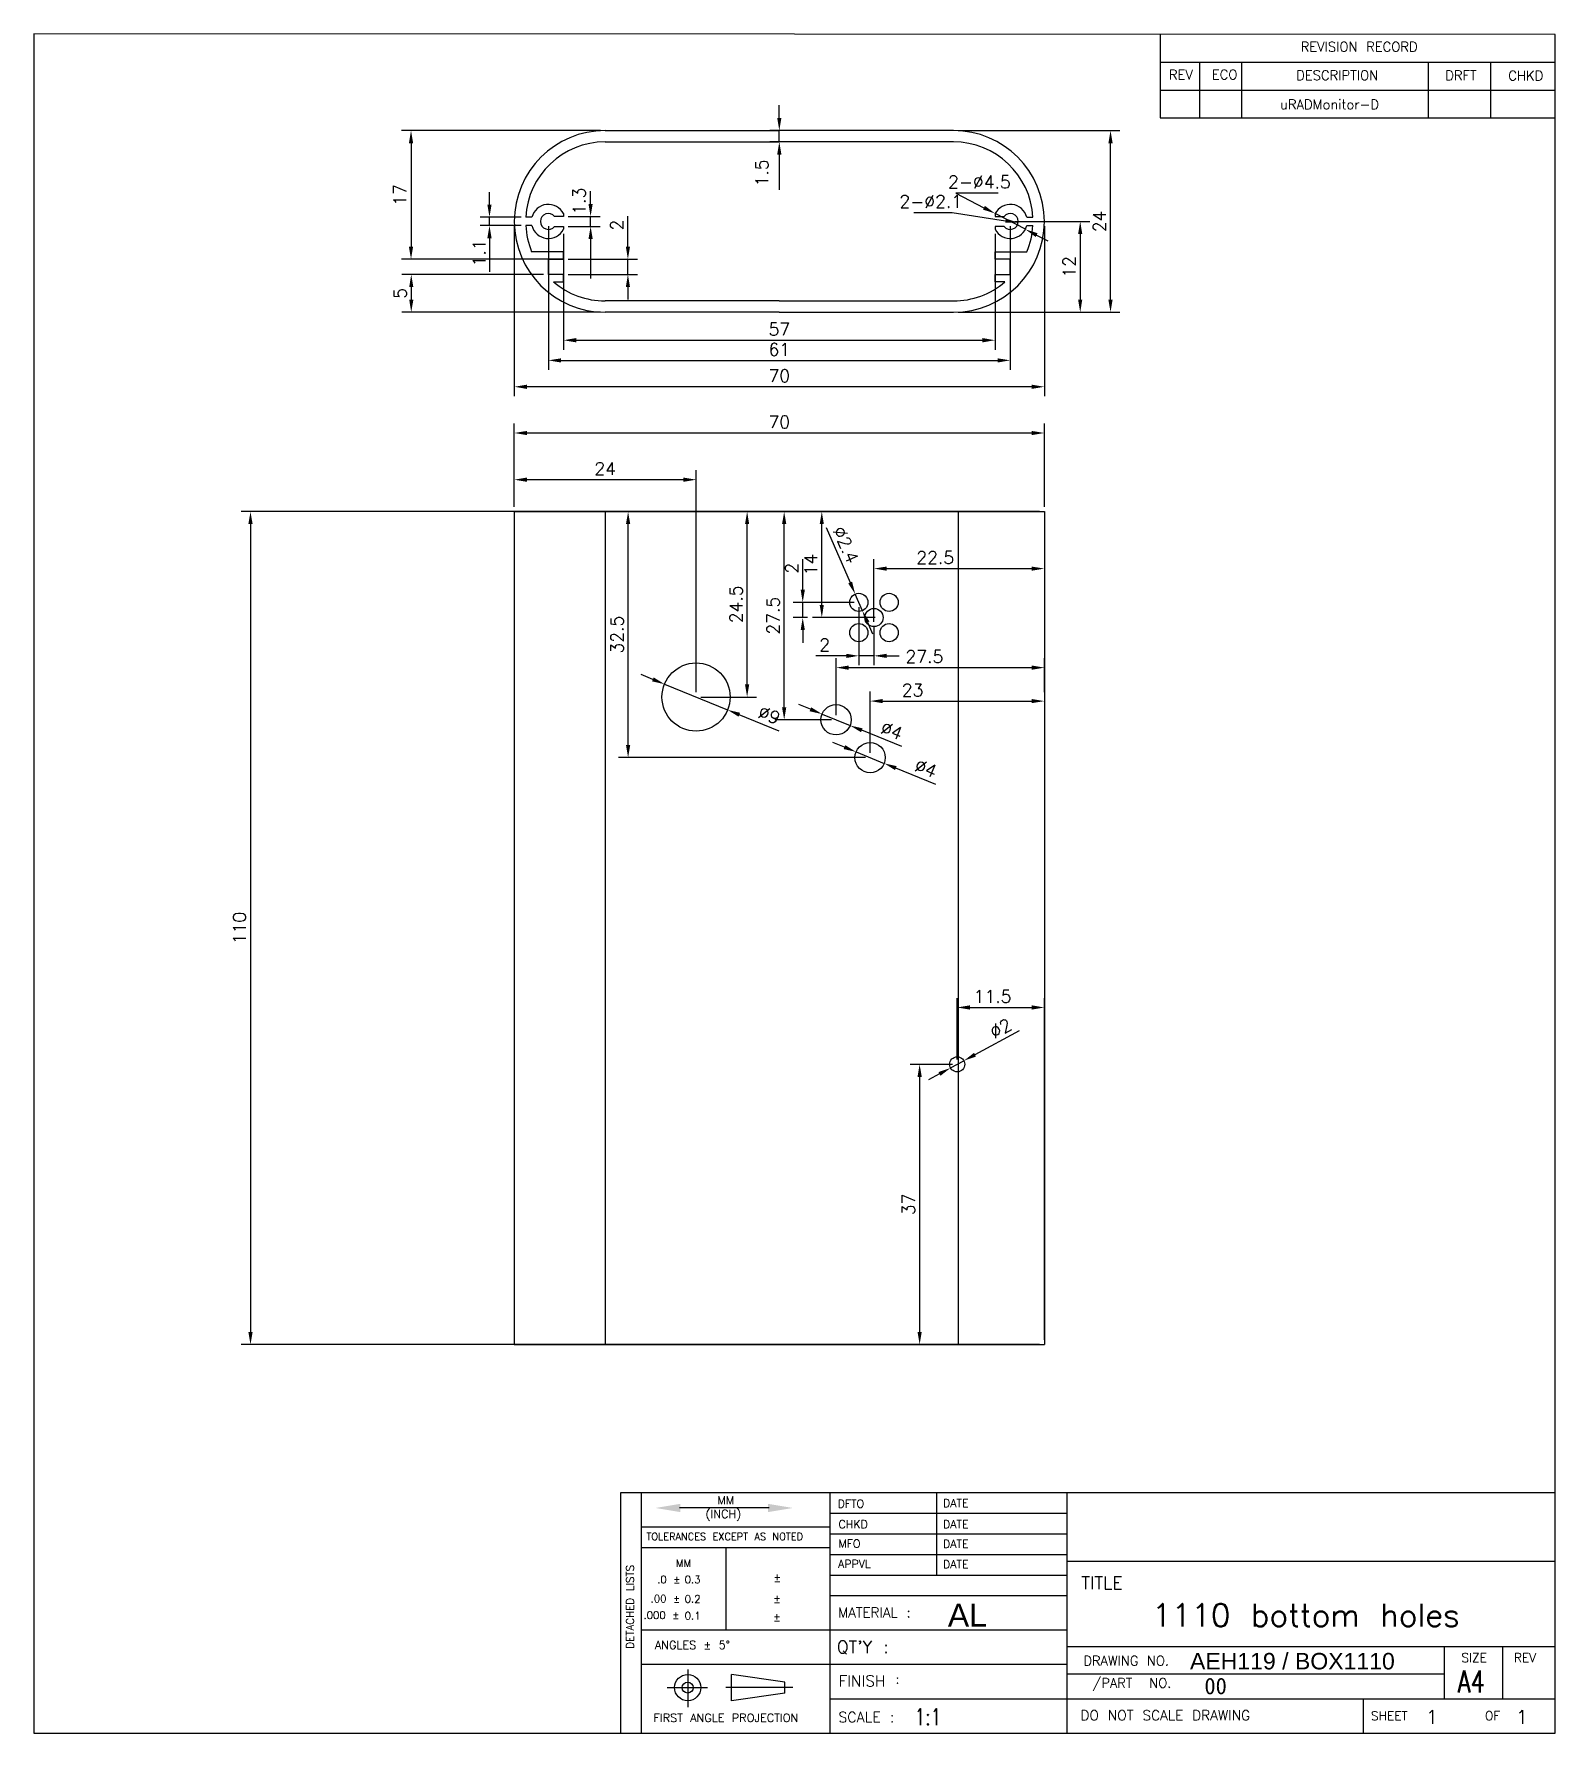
# Model space of a CAD drawing. Header units: millimetres. Extents: x 207 to 635, y 135 to 813.
# Drawn here: x 206.5 to 407.4, y 278.9 to 503.3 of the extents above; entities that cross this region are included whole.
import ezdxf

# ---------------------------------------------------------------- set-up
doc = ezdxf.new("R2010")
doc.units = ezdxf.units.MM
for name, color, linetype, lineweight in [('Callout', 3, 'Continuous', 0), ('CAXA0', 7, 'Continuous', 70), ('Contour line', 1, 'Continuous', 15), ('Draw', 7, 'Continuous', 35)]:
    doc.layers.add(name, color=color, linetype=linetype, lineweight=lineweight)
doc.styles.add('_YES', font='ROMANC.SHX', dxfattribs={"height": 1.5})
doc.styles.add('ADESK2', font='romans')
doc.styles.get("Standard").update_dxf_attribs({"font": 'txt.shx'})
doc.dimstyles.new('ISO-25', dxfattribs={"dimtxt": 2.5, "dimasz": 2, "dimexe": 1.25, "dimexo": 0.625, "dimtad": 1, "dimdsep": 46, "dimtxsty": 'Standard', "dimcen": 2.5, "dimclrt": 256, "dimadec": 0, "dimazin": 0, "dimtfac": 1, "dimtmove": 0, "dimatfit": 3, "dimfxl": 1, "dimarcsym": 0})

# ---------------------------------------------------------------- blocks, each defined once
blk = doc.blocks.new('*D104')
at = {"layer": 'Callout', "color": 0, "lineweight": -2, "transparency": 16777216}
for p, q in [((336.08, 478.51), (345.95, 478.51)), ((344.7, 476.84), (344.7, 468.18)), ((328.58, 466.51), (345.95, 466.51))]:
    blk.add_line(p, q, dxfattribs=at)
at = {"layer": 'Callout', "color": 0, "lineweight": 35, "transparency": 16777216}
for points in [[(344.42, 476.84), (344.97, 476.84), (344.7, 478.51)], [(344.42, 468.18), (344.97, 468.18), (344.7, 466.51)]]:
    blk.add_solid(points, dxfattribs=at)
at = {"layer": 'Defpoints', "color": 0, "lineweight": 35, "transparency": 16777216}
for p in [(335.46, 478.51), (327.96, 466.51), (344.7, 466.51)]:
    blk.add_point(p, dxfattribs=at)
at = {"layer": 'Callout', "lineweight": 25, "transparency": 16777216, "insert": (343.24, 472.51), "char_height": 1.667, "attachment_point": 5, "rotation": 90}
blk.add_mtext('12', dxfattribs=at)
blk = doc.blocks.new('*D102')
at = {"layer": 'Callout', "color": 0, "lineweight": -2, "transparency": 16777216}
for p, q in [((269.96, 477.89), (269.96, 455.42)), ((339.96, 477.89), (339.96, 455.42)), ((338.29, 456.67), (271.63, 456.67))]:
    blk.add_line(p, q, dxfattribs=at)
at = {"layer": 'Callout', "color": 0, "lineweight": 35, "transparency": 16777216}
for points in [[(271.63, 456.95), (271.63, 456.39), (269.96, 456.67)], [(338.29, 456.95), (338.29, 456.39), (339.96, 456.67)]]:
    blk.add_solid(points, dxfattribs=at)
at = {"layer": 'Defpoints', "color": 0, "lineweight": 35, "transparency": 16777216}
for p in [(269.96, 478.51), (339.96, 478.51), (269.96, 456.67)]:
    blk.add_point(p, dxfattribs=at)
at = {"layer": 'Callout', "lineweight": 25, "transparency": 16777216, "insert": (304.96, 458.13), "char_height": 1.667, "attachment_point": 5}
blk.add_mtext('70', dxfattribs=at)
blk = doc.blocks.new('*D105')
at = {"layer": 'Callout', "color": 0, "lineweight": -2, "transparency": 16777216}
for p, q in [((274.46, 477.89), (274.46, 458.91)), ((335.46, 477.89), (335.46, 458.91)), ((276.13, 460.16), (333.79, 460.16))]:
    blk.add_line(p, q, dxfattribs=at)
at = {"layer": 'Callout', "color": 0, "lineweight": 35, "transparency": 16777216}
for points in [[(276.13, 460.43), (276.13, 459.88), (274.46, 460.16)], [(333.79, 460.43), (333.79, 459.88), (335.46, 460.16)]]:
    blk.add_solid(points, dxfattribs=at)
at = {"layer": 'Defpoints', "color": 0, "lineweight": 35, "transparency": 16777216}
for p in [(274.46, 478.51), (335.46, 478.51), (335.46, 460.16)]:
    blk.add_point(p, dxfattribs=at)
at = {"layer": 'Callout', "lineweight": 25, "transparency": 16777216, "insert": (304.96, 461.61), "char_height": 1.667, "attachment_point": 5}
blk.add_mtext('61', dxfattribs=at)
blk = doc.blocks.new('*D106')
at = {"layer": 'Callout', "color": 0, "lineweight": -2, "transparency": 16777216}
for p, q in [((276.46, 476.85), (276.46, 461.57)), ((333.46, 476.85), (333.46, 461.57)), ((278.13, 462.82), (331.79, 462.82))]:
    blk.add_line(p, q, dxfattribs=at)
at = {"layer": 'Callout', "color": 0, "lineweight": 35, "transparency": 16777216}
for points in [[(278.13, 463.1), (278.13, 462.54), (276.46, 462.82)], [(331.79, 463.1), (331.79, 462.54), (333.46, 462.82)]]:
    blk.add_solid(points, dxfattribs=at)
at = {"layer": 'Defpoints', "color": 0, "lineweight": 35, "transparency": 16777216}
for p in [(276.46, 477.48), (333.46, 477.48), (333.46, 462.82)]:
    blk.add_point(p, dxfattribs=at)
at = {"layer": 'Callout', "lineweight": 25, "transparency": 16777216, "insert": (304.96, 464.28), "char_height": 1.667, "attachment_point": 5}
blk.add_mtext('57', dxfattribs=at)
blk = doc.blocks.new('*D107')
at = {"layer": 'Callout', "color": 0, "lineweight": -2, "transparency": 16777216}
for p, q in [((328.58, 490.51), (349.95, 490.51)), ((348.7, 468.18), (348.7, 488.84)), ((329.21, 466.51), (349.95, 466.51))]:
    blk.add_line(p, q, dxfattribs=at)
at = {"layer": 'Callout', "color": 0, "lineweight": 35, "transparency": 16777216}
for points in [[(348.42, 488.84), (348.98, 488.84), (348.7, 490.51)], [(348.42, 468.18), (348.98, 468.18), (348.7, 466.51)]]:
    blk.add_solid(points, dxfattribs=at)
at = {"layer": 'Defpoints', "color": 0, "lineweight": 35, "transparency": 16777216}
for p in [(327.96, 490.51), (348.7, 490.51), (328.58, 466.51)]:
    blk.add_point(p, dxfattribs=at)
at = {"layer": 'Callout', "lineweight": 25, "transparency": 16777216, "insert": (347.24, 478.51), "char_height": 1.667, "attachment_point": 5, "rotation": 90}
blk.add_mtext('24', dxfattribs=at)
blk = doc.blocks.new('*D108')
at = {"layer": 'Callout', "color": 0, "lineweight": -2, "transparency": 16777216}
for p, q in [((339.33, 440.19), (233.87, 440.19)), ((235.12, 438.53), (235.12, 331.86)), ((339.33, 330.19), (233.87, 330.19))]:
    blk.add_line(p, q, dxfattribs=at)
at = {"layer": 'Callout', "color": 0, "lineweight": 35, "transparency": 16777216}
for points in [[(234.84, 438.53), (235.4, 438.53), (235.12, 440.19)], [(234.84, 331.86), (235.4, 331.86), (235.12, 330.19)]]:
    blk.add_solid(points, dxfattribs=at)
at = {"layer": 'Defpoints', "color": 0, "lineweight": 35, "transparency": 16777216}
for p in [(339.96, 440.19), (235.12, 330.19), (339.96, 330.19)]:
    blk.add_point(p, dxfattribs=at)
at = {"layer": 'Callout', "lineweight": 25, "transparency": 16777216, "insert": (233.66, 385.19), "char_height": 1.667, "attachment_point": 5, "rotation": 90}
blk.add_mtext('110', dxfattribs=at)
blk = doc.blocks.new('*D103')
at = {"layer": 'Callout', "color": 0, "lineweight": -2, "transparency": 16777216}
for p, q in [((284.96, 475.18), (284.96, 479.2)), ((277.08, 473.51), (286.21, 473.51)), ((284.96, 471.51), (284.96, 473.51)), ((277.08, 471.51), (286.21, 471.51)), ((284.96, 469.84), (284.96, 468.18))]:
    blk.add_line(p, q, dxfattribs=at)
at = {"layer": 'Callout', "color": 0, "lineweight": 35, "transparency": 16777216}
for points in [[(284.69, 475.18), (285.24, 475.18), (284.96, 473.51)], [(284.69, 469.84), (285.24, 469.84), (284.96, 471.51)]]:
    blk.add_solid(points, dxfattribs=at)
at = {"layer": 'Defpoints', "color": 0, "lineweight": 35, "transparency": 16777216}
for p in [(276.46, 473.51), (284.96, 473.51), (276.46, 471.51)]:
    blk.add_point(p, dxfattribs=at)
at = {"layer": 'Callout', "lineweight": 35, "transparency": 16777216, "insert": (283.51, 478.02), "char_height": 1.67, "attachment_point": 5, "rotation": 90}
blk.add_mtext('2', dxfattribs=at)
blk = doc.blocks.new('*D109')
at = {"layer": 'Callout', "color": 0, "lineweight": -2, "transparency": 16777216}
for p, q in [((273.83, 471.51), (255.1, 471.51)), ((256.35, 469.84), (256.35, 468.18)), ((281.33, 466.51), (255.1, 466.51))]:
    blk.add_line(p, q, dxfattribs=at)
at = {"layer": 'Callout', "color": 0, "lineweight": 35, "transparency": 16777216}
for points in [[(256.08, 469.84), (256.63, 469.84), (256.35, 471.51)], [(256.08, 468.18), (256.63, 468.18), (256.35, 466.51)]]:
    blk.add_solid(points, dxfattribs=at)
at = {"layer": 'Defpoints', "color": 0, "lineweight": 35, "transparency": 16777216}
for p in [(274.46, 471.51), (256.35, 466.51), (281.96, 466.51)]:
    blk.add_point(p, dxfattribs=at)
at = {"layer": 'Callout', "lineweight": 35, "transparency": 16777216, "insert": (254.9, 469.01), "char_height": 1.67, "attachment_point": 5, "rotation": 90}
blk.add_mtext('5', dxfattribs=at)
blk = doc.blocks.new('*D110')
at = {"layer": 'Callout', "color": 0, "lineweight": -2, "transparency": 16777216}
for p, q in [((281.33, 490.51), (255.07, 490.51)), ((256.32, 488.84), (256.32, 475.18)), ((276.46, 473.51), (255.07, 473.51))]:
    blk.add_line(p, q, dxfattribs=at)
at = {"layer": 'Callout', "color": 0, "lineweight": 35, "transparency": 16777216}
for points in [[(256.04, 488.84), (256.6, 488.84), (256.32, 490.51)], [(256.04, 475.18), (256.6, 475.18), (256.32, 473.51)]]:
    blk.add_solid(points, dxfattribs=at)
at = {"layer": 'Defpoints', "color": 0, "lineweight": 35, "transparency": 16777216}
for p in [(281.96, 490.51), (256.32, 473.51), (277.08, 473.51)]:
    blk.add_point(p, dxfattribs=at)
at = {"layer": 'Callout', "lineweight": 35, "transparency": 16777216, "insert": (254.86, 482.01), "char_height": 1.667, "attachment_point": 5, "rotation": 90}
blk.add_mtext('17', dxfattribs=at)
blk = doc.blocks.new('*D111')
at = {"layer": 'Callout', "color": 0, "lineweight": -2, "transparency": 16777216}
for p, q in [((269.96, 440.82), (269.96, 451.82)), ((339.96, 440.82), (339.96, 451.82)), ((271.63, 450.57), (338.29, 450.57))]:
    blk.add_line(p, q, dxfattribs=at)
at = {"layer": 'Callout', "color": 0, "lineweight": 35, "transparency": 16777216}
for points in [[(271.63, 450.84), (271.63, 450.29), (269.96, 450.57)], [(338.29, 450.84), (338.29, 450.29), (339.96, 450.57)]]:
    blk.add_solid(points, dxfattribs=at)
at = {"layer": 'Defpoints', "color": 0, "lineweight": 35, "transparency": 16777216}
for p in [(339.96, 450.57), (269.96, 440.19), (339.96, 440.19)]:
    blk.add_point(p, dxfattribs=at)
at = {"layer": 'Callout', "lineweight": 35, "transparency": 16777216, "insert": (304.96, 452.02), "char_height": 1.667, "attachment_point": 5}
blk.add_mtext('70', dxfattribs=at)
blk = doc.blocks.new('*D112')
at = {"layer": 'Callout', "color": 0, "lineweight": -2, "transparency": 16777216}
for p, q in [((288.25, 418.03), (286.71, 418.66)), ((289.8, 417.4), (298.13, 414)), ((304.94, 411.21), (299.67, 413.36))]:
    blk.add_line(p, q, dxfattribs=at)
at = {"layer": 'Callout', "color": 0, "lineweight": 35, "transparency": 16777216}
for points in [[(288.36, 418.29), (288.15, 417.77), (289.8, 417.4)], [(299.78, 413.62), (299.57, 413.11), (298.13, 414)]]:
    blk.add_solid(points, dxfattribs=at)
at = {"layer": 'Defpoints', "color": 0, "lineweight": 35, "transparency": 16777216}
for p in [(289.8, 417.4), (298.13, 414)]:
    blk.add_point(p, dxfattribs=at)
at = {"layer": 'Callout', "lineweight": 25, "transparency": 16777216, "insert": (303.63, 413.32), "char_height": 1.667, "attachment_point": 5, "rotation": 337.7794}
blk.add_mtext('∅9', dxfattribs=at)
blk = doc.blocks.new('*D113')
at = {"layer": 'Callout', "color": 0, "lineweight": -2, "transparency": 16777216}
for p, q in [((327.96, 440.19), (299.46, 440.19)), ((300.71, 417.36), (300.71, 438.53)), ((294.59, 415.7), (301.96, 415.7))]:
    blk.add_line(p, q, dxfattribs=at)
at = {"layer": 'Callout', "color": 0, "lineweight": 35, "transparency": 16777216}
for points in [[(300.43, 438.53), (300.98, 438.53), (300.71, 440.19)], [(300.43, 417.36), (300.98, 417.36), (300.71, 415.7)]]:
    blk.add_solid(points, dxfattribs=at)
at = {"layer": 'Defpoints', "color": 0, "lineweight": 35, "transparency": 16777216}
for p in [(300.71, 440.19), (328.58, 440.19), (293.96, 415.7)]:
    blk.add_point(p, dxfattribs=at)
at = {"layer": 'Callout', "lineweight": 35, "transparency": 16777216, "insert": (299.25, 427.94), "char_height": 1.667, "attachment_point": 5, "rotation": 90}
blk.add_mtext('24.5', dxfattribs=at)
blk = doc.blocks.new('*D114')
at = {"layer": 'Callout', "color": 0, "lineweight": -2, "transparency": 16777216}
for p, q in [((269.96, 441.44), (269.96, 445.65)), ((292.3, 444.4), (271.63, 444.4)), ((293.96, 416.32), (293.96, 445.65))]:
    blk.add_line(p, q, dxfattribs=at)
at = {"layer": 'Callout', "color": 0, "lineweight": 35, "transparency": 16777216}
for points in [[(271.63, 444.68), (271.63, 444.12), (269.96, 444.4)], [(292.3, 444.68), (292.3, 444.12), (293.96, 444.4)]]:
    blk.add_solid(points, dxfattribs=at)
at = {"layer": 'Defpoints', "color": 0, "lineweight": 35, "transparency": 16777216}
for p in [(269.96, 444.4), (269.96, 440.82), (293.96, 415.7)]:
    blk.add_point(p, dxfattribs=at)
at = {"layer": 'Callout', "lineweight": 35, "transparency": 16777216, "insert": (281.96, 445.86), "char_height": 1.667, "attachment_point": 5}
blk.add_mtext('24', dxfattribs=at)
blk = doc.blocks.new('*D116')
at = {"layer": 'Callout', "color": 0, "lineweight": -2, "transparency": 16777216}
for p, q in [((270.58, 440.19), (311.82, 440.19)), ((310.57, 427.86), (310.57, 438.53)), ((317.63, 426.19), (309.32, 426.19))]:
    blk.add_line(p, q, dxfattribs=at)
at = {"layer": 'Callout', "color": 0, "lineweight": 35, "transparency": 16777216}
for points in [[(310.29, 438.53), (310.84, 438.53), (310.57, 440.19)], [(310.29, 427.86), (310.84, 427.86), (310.57, 426.19)]]:
    blk.add_solid(points, dxfattribs=at)
at = {"layer": 'Defpoints', "color": 0, "lineweight": 35, "transparency": 16777216}
for p in [(269.96, 440.19), (310.57, 440.19), (318.26, 426.19)]:
    blk.add_point(p, dxfattribs=at)
at = {"layer": 'Callout', "lineweight": 35, "transparency": 16777216, "insert": (309.11, 433.19), "char_height": 1.667, "attachment_point": 5, "rotation": 90}
blk.add_mtext('14', dxfattribs=at)
blk = doc.blocks.new('*D117')
at = {"layer": 'Callout', "color": 0, "lineweight": -2, "transparency": 16777216}
for p, q in [((339.96, 439.57), (339.96, 431.41)), ((317.46, 425.65), (317.46, 433.91)), ((319.13, 432.66), (338.29, 432.66))]:
    blk.add_line(p, q, dxfattribs=at)
at = {"layer": 'Callout', "color": 0, "lineweight": 35, "transparency": 16777216}
for points in [[(319.13, 432.93), (319.13, 432.38), (317.46, 432.66)], [(338.29, 432.93), (338.29, 432.38), (339.96, 432.66)]]:
    blk.add_solid(points, dxfattribs=at)
at = {"layer": 'Defpoints', "color": 0, "lineweight": 35, "transparency": 16777216}
for p in [(339.96, 440.19), (339.96, 432.66), (317.46, 425.02)]:
    blk.add_point(p, dxfattribs=at)
at = {"layer": 'Callout', "lineweight": 35, "transparency": 16777216, "insert": (325.55, 434.11), "char_height": 1.667, "attachment_point": 5}
blk.add_mtext('22.5', dxfattribs=at)
blk = doc.blocks.new('*D118')
at = {"layer": 'Callout', "color": 0, "lineweight": -2, "transparency": 16777216}
for p, q in [((313.56, 409.08), (312.02, 409.71)), ((315.1, 408.45), (318.81, 406.94)), ((325.62, 404.16), (320.35, 406.31))]:
    blk.add_line(p, q, dxfattribs=at)
at = {"layer": 'Callout', "color": 0, "lineweight": 35, "transparency": 16777216}
for points in [[(313.67, 409.34), (313.45, 408.83), (315.1, 408.45)], [(320.45, 406.57), (320.24, 406.05), (318.81, 406.94)]]:
    blk.add_solid(points, dxfattribs=at)
at = {"layer": 'Defpoints', "color": 0, "lineweight": 35, "transparency": 16777216}
for p in [(315.1, 408.45), (318.81, 406.94)]:
    blk.add_point(p, dxfattribs=at)
at = {"layer": 'Callout', "lineweight": 25, "transparency": 16777216, "insert": (324.31, 406.27), "char_height": 1.667, "attachment_point": 5, "rotation": 337.7794}
blk.add_mtext('∅4', dxfattribs=at)
blk = doc.blocks.new('*D119')
at = {"layer": 'Callout', "color": 0, "lineweight": -2, "transparency": 16777216}
for p, q in [((339.96, 439.57), (339.96, 413.91)), ((316.95, 408.32), (316.95, 416.41)), ((318.62, 415.16), (338.29, 415.16))]:
    blk.add_line(p, q, dxfattribs=at)
at = {"layer": 'Callout', "color": 0, "lineweight": 35, "transparency": 16777216}
for points in [[(318.62, 415.44), (318.62, 414.89), (316.95, 415.16)], [(338.29, 415.44), (338.29, 414.89), (339.96, 415.16)]]:
    blk.add_solid(points, dxfattribs=at)
at = {"layer": 'Defpoints', "color": 0, "lineweight": 35, "transparency": 16777216}
for p in [(339.96, 440.19), (339.96, 415.16), (316.95, 407.7)]:
    blk.add_point(p, dxfattribs=at)
at = {"layer": 'Callout', "lineweight": 35, "transparency": 16777216, "insert": (322.56, 416.62), "char_height": 1.667, "attachment_point": 5}
blk.add_mtext('23', dxfattribs=at)
blk = doc.blocks.new('*D120')
at = {"layer": 'Callout', "color": 0, "lineweight": -2, "transparency": 16777216}
for p, q in [((269.96, 440.19), (286.24, 440.19)), ((284.99, 409.36), (284.99, 438.53)), ((316.33, 407.7), (283.74, 407.7))]:
    blk.add_line(p, q, dxfattribs=at)
at = {"layer": 'Callout', "color": 0, "lineweight": 35, "transparency": 16777216}
for points in [[(284.71, 438.53), (285.27, 438.53), (284.99, 440.19)], [(284.71, 409.36), (285.27, 409.36), (284.99, 407.7)]]:
    blk.add_solid(points, dxfattribs=at)
at = {"layer": 'Defpoints', "color": 0, "lineweight": 35, "transparency": 16777216}
for p in [(269.33, 440.19), (284.99, 440.19), (316.95, 407.7)]:
    blk.add_point(p, dxfattribs=at)
at = {"layer": 'Callout', "lineweight": 35, "transparency": 16777216, "insert": (283.53, 423.94), "char_height": 1.667, "attachment_point": 5, "rotation": 90}
blk.add_mtext('32.5', dxfattribs=at)
blk = doc.blocks.new('*D121')
at = {"layer": 'Callout', "color": 0, "lineweight": -2, "transparency": 16777216}
for p, q in [((309.06, 414.08), (307.52, 414.71)), ((310.61, 413.45), (314.31, 411.94)), ((321.12, 409.15), (315.85, 411.31))]:
    blk.add_line(p, q, dxfattribs=at)
at = {"layer": 'Callout', "color": 0, "lineweight": 35, "transparency": 16777216}
for points in [[(309.17, 414.34), (308.96, 413.82), (310.61, 413.45)], [(315.96, 411.56), (315.75, 411.05), (314.31, 411.94)]]:
    blk.add_solid(points, dxfattribs=at)
at = {"layer": 'Defpoints', "color": 0, "lineweight": 35, "transparency": 16777216}
for p in [(310.61, 413.45), (314.31, 411.94)]:
    blk.add_point(p, dxfattribs=at)
at = {"layer": 'Callout', "lineweight": 25, "transparency": 16777216, "insert": (319.81, 411.26), "char_height": 1.667, "attachment_point": 5, "rotation": 337.7794}
blk.add_mtext('∅4', dxfattribs=at)
blk = doc.blocks.new('*D122')
at = {"layer": 'Callout', "color": 0, "lineweight": -2, "transparency": 16777216}
for p, q in [((270.58, 440.19), (306.85, 440.19)), ((305.6, 414.36), (305.6, 438.53)), ((311.83, 412.69), (304.35, 412.69))]:
    blk.add_line(p, q, dxfattribs=at)
at = {"layer": 'Callout', "color": 0, "lineweight": 35, "transparency": 16777216}
for points in [[(305.32, 438.53), (305.88, 438.53), (305.6, 440.19)], [(305.32, 414.36), (305.88, 414.36), (305.6, 412.69)]]:
    blk.add_solid(points, dxfattribs=at)
at = {"layer": 'Defpoints', "color": 0, "lineweight": 35, "transparency": 16777216}
for p in [(269.96, 440.19), (305.6, 440.19), (312.46, 412.69)]:
    blk.add_point(p, dxfattribs=at)
at = {"layer": 'Callout', "lineweight": 35, "transparency": 16777216, "insert": (304.14, 426.44), "char_height": 1.667, "attachment_point": 5, "rotation": 90}
blk.add_mtext('27.5', dxfattribs=at)
blk = doc.blocks.new('*D123')
at = {"layer": 'Callout', "color": 0, "lineweight": -2, "transparency": 16777216}
for p, q in [((312.46, 413.32), (312.46, 420.83)), ((339.96, 416.32), (339.96, 420.83)), ((314.12, 419.58), (338.29, 419.58))]:
    blk.add_line(p, q, dxfattribs=at)
at = {"layer": 'Callout', "color": 0, "lineweight": 35, "transparency": 16777216}
for points in [[(314.12, 419.86), (314.12, 419.3), (312.46, 419.58)], [(338.29, 419.86), (338.29, 419.3), (339.96, 419.58)]]:
    blk.add_solid(points, dxfattribs=at)
at = {"layer": 'Defpoints', "color": 0, "lineweight": 35, "transparency": 16777216}
for p in [(339.96, 419.58), (339.96, 415.7), (312.46, 412.69)]:
    blk.add_point(p, dxfattribs=at)
at = {"layer": 'Callout', "lineweight": 35, "transparency": 16777216, "insert": (324.12, 421.04), "char_height": 1.667, "attachment_point": 5}
blk.add_mtext('27.5', dxfattribs=at)
blk = doc.blocks.new('*D124')
at = {"layer": 'Callout', "color": 0, "lineweight": -2, "transparency": 16777216}
for p, q in [((336.65, 371.63), (330.8, 368.46)), ((326.11, 365.92), (324.64, 365.13)), ((327.58, 366.72), (329.34, 367.67))]:
    blk.add_line(p, q, dxfattribs=at)
at = {"layer": 'Callout', "color": 0, "lineweight": 35, "transparency": 16777216}
for points in [[(330.67, 368.71), (330.93, 368.22), (329.34, 367.67)], [(325.98, 366.17), (326.24, 365.68), (327.58, 366.72)]]:
    blk.add_solid(points, dxfattribs=at)
at = {"layer": 'Defpoints', "color": 0, "lineweight": 35, "transparency": 16777216}
for p in [(327.58, 366.72), (329.34, 367.67)]:
    blk.add_point(p, dxfattribs=at)
at = {"layer": 'Callout', "lineweight": 25, "transparency": 16777216, "insert": (334.19, 371.95), "char_height": 1.667, "attachment_point": 5, "rotation": 28.4135}
blk.add_mtext('∅2', dxfattribs=at)
blk = doc.blocks.new('*D125')
at = {"layer": 'Callout', "color": 0, "lineweight": -2, "transparency": 16777216}
for p, q in [((327.83, 367.19), (322.24, 367.19)), ((323.49, 365.53), (323.49, 331.86)), ((269.96, 330.19), (324.74, 330.19))]:
    blk.add_line(p, q, dxfattribs=at)
at = {"layer": 'Callout', "color": 0, "lineweight": 35, "transparency": 16777216}
for points in [[(323.21, 365.53), (323.77, 365.53), (323.49, 367.19)], [(323.21, 331.86), (323.77, 331.86), (323.49, 330.19)]]:
    blk.add_solid(points, dxfattribs=at)
at = {"layer": 'Defpoints', "color": 0, "lineweight": 35, "transparency": 16777216}
for p in [(328.46, 367.19), (269.33, 330.19), (323.49, 330.19)]:
    blk.add_point(p, dxfattribs=at)
at = {"layer": 'Callout', "lineweight": 35, "transparency": 16777216, "insert": (322.03, 348.69), "char_height": 1.667, "attachment_point": 5, "rotation": 90}
blk.add_mtext('37', dxfattribs=at)
blk = doc.blocks.new('*D126')
at = {"layer": 'Callout', "color": 0, "lineweight": -2, "transparency": 16777216}
for p, q in [((328.46, 367.82), (328.46, 375.95)), ((339.96, 330.82), (339.96, 375.95)), ((330.12, 374.7), (338.29, 374.7))]:
    blk.add_line(p, q, dxfattribs=at)
at = {"layer": 'Callout', "color": 0, "lineweight": 35, "transparency": 16777216}
for points in [[(330.12, 374.98), (330.12, 374.42), (328.46, 374.7)], [(338.29, 374.98), (338.29, 374.42), (339.96, 374.7)]]:
    blk.add_solid(points, dxfattribs=at)
at = {"layer": 'Defpoints', "color": 0, "lineweight": 35, "transparency": 16777216}
for p in [(339.96, 374.7), (328.46, 367.19), (339.96, 330.19)]:
    blk.add_point(p, dxfattribs=at)
at = {"layer": 'Callout', "lineweight": 35, "transparency": 16777216, "insert": (333.12, 376.16), "char_height": 1.667, "attachment_point": 5}
blk.add_mtext('11.5', dxfattribs=at)
blk = doc.blocks.new('*D175')
at = {"layer": 'Callout', "color": 0, "lineweight": -2, "transparency": 16777216}
for p, q in [((311.14, 438.08), (314.31, 430.82)), ((315.94, 427.09), (314.98, 429.29)), ((316.61, 425.57), (317.27, 424.04))]:
    blk.add_line(p, q, dxfattribs=at)
at = {"layer": 'Callout', "color": 0, "lineweight": 35, "transparency": 16777216}
for points in [[(314.57, 430.93), (314.06, 430.71), (314.98, 429.29)], [(316.86, 425.68), (316.35, 425.46), (315.94, 427.09)]]:
    blk.add_solid(points, dxfattribs=at)
at = {"layer": 'Defpoints', "color": 0, "lineweight": 35, "transparency": 16777216}
for p in [(314.98, 429.29), (315.94, 427.09)]:
    blk.add_point(p, dxfattribs=at)
at = {"layer": 'Callout', "lineweight": 35, "transparency": 16777216, "insert": (313.73, 435.8), "char_height": 1.667, "attachment_point": 5, "rotation": 293.595}
blk.add_mtext('∅2.4', dxfattribs=at)
blk = doc.blocks.new('*D176')
at = {"layer": 'Callout', "color": 0, "lineweight": -2, "transparency": 16777216}
for p, q in [((315.46, 427.57), (315.46, 419.89)), ((317.46, 425.02), (317.46, 419.89)), ((313.79, 421.14), (309.77, 421.14)), ((317.46, 421.14), (315.46, 421.14)), ((319.13, 421.14), (320.8, 421.14))]:
    blk.add_line(p, q, dxfattribs=at)
at = {"layer": 'Callout', "color": 0, "lineweight": 35, "transparency": 16777216}
for points in [[(313.79, 421.41), (313.79, 420.86), (315.46, 421.14)], [(319.13, 421.41), (319.13, 420.86), (317.46, 421.14)]]:
    blk.add_solid(points, dxfattribs=at)
at = {"layer": 'Defpoints', "color": 0, "lineweight": 35, "transparency": 16777216}
for p in [(315.46, 428.19), (317.46, 425.65), (315.46, 421.14)]:
    blk.add_point(p, dxfattribs=at)
at = {"layer": 'Callout', "lineweight": 35, "transparency": 16777216, "insert": (310.95, 422.59), "char_height": 1.67, "attachment_point": 5}
blk.add_mtext('2', dxfattribs=at)
blk = doc.blocks.new('*D177')
at = {"layer": 'Callout', "color": 0, "lineweight": -2, "transparency": 16777216}
for p, q in [((308.05, 429.86), (308.05, 433.89)), ((314.83, 428.19), (306.8, 428.19)), ((308.05, 426.19), (308.05, 428.19)), ((308.69, 426.19), (306.8, 426.19)), ((308.05, 424.53), (308.05, 422.86))]:
    blk.add_line(p, q, dxfattribs=at)
at = {"layer": 'Callout', "color": 0, "lineweight": 35, "transparency": 16777216}
for points in [[(307.78, 429.86), (308.33, 429.86), (308.05, 428.19)], [(307.78, 424.53), (308.33, 424.53), (308.05, 426.19)]]:
    blk.add_solid(points, dxfattribs=at)
at = {"layer": 'Defpoints', "color": 0, "lineweight": 35, "transparency": 16777216}
for p in [(308.05, 428.19), (315.46, 428.19), (309.32, 426.19)]:
    blk.add_point(p, dxfattribs=at)
at = {"layer": 'Callout', "lineweight": 35, "transparency": 16777216, "insert": (306.6, 432.71), "char_height": 1.67, "attachment_point": 5, "rotation": 90}
blk.add_mtext('2', dxfattribs=at)

msp = doc.modelspace()

# ---------------------------------------------------------------- linework, layer by layer
at = {"layer": 'Callout', "lineweight": 25}
for p, q in [((304.959, 492.177), (304.959, 493.843)), ((304.959, 489.01), (304.959, 490.51)), ((304.959, 487.343), (304.959, 482.664)), ((280.037, 480.827), (280.037, 482.493)), ((333.883, 482.262), (328.258, 482.262)), ((328.258, 482.262), (331.985, 480.32)), ((270.848, 479.06), (265.432, 479.06)), ((270.848, 477.96), (265.432, 477.96)), ((277.084, 479.16), (281.287, 479.16)), ((280.037, 477.86), (280.037, 479.16)), ((322.739, 479.685), (327.808, 479.685)), ((327.808, 479.685), (334.849, 478.604)), ((337.454, 477.47), (333.463, 479.55)), ((277.084, 477.86), (281.287, 477.86)), ((280.037, 476.193), (280.037, 470.961)), ((338.932, 476.7), (340.41, 475.93))]:
    msp.add_line(p, q, dxfattribs=at)
at = {"layer": 'Callout', "color": 0, "lineweight": 25}
for p, q in [((269.959, 440.192), (269.959, 330.192)), ((269.959, 440.192), (339.959, 440.192)), ((281.959, 440.192), (281.959, 330.192)), ((328.584, 440.192), (328.584, 330.192)), ((339.959, 440.192), (339.959, 330.192)), ((269.959, 330.192), (339.959, 330.192))]:
    msp.add_line(p, q, dxfattribs=at)
at = {"layer": 'Callout', "lineweight": 25}
for points in [[(304.681, 492.177), (305.236, 492.177), (304.959, 490.51)], [(304.681, 487.343), (305.236, 487.343), (304.959, 489.01)], [(266.404, 480.727), (266.96, 480.727), (266.682, 479.06)], [(279.759, 480.827), (280.315, 480.827), (280.037, 479.16)], [(266.404, 476.293), (266.96, 476.293), (266.682, 477.96)], [(334.891, 478.878), (334.807, 478.329), (336.497, 478.351)], [(279.759, 476.193), (280.315, 476.193), (280.037, 477.86)], [(339.061, 476.947), (338.804, 476.454), (337.454, 477.47)]]:
    msp.add_solid(points, dxfattribs=at)
at = {"layer": 'CAXA0', "color": 0, "lineweight": 25}
for p, q in [((407.403, 503.194), (206.526, 503.263)), ((206.526, 503.263), (206.526, 278.883)), ((355.241, 503.194), (355.241, 492.172)), ((407.403, 278.883), (407.403, 503.194)), ((355.241, 499.52), (407.403, 499.52)), ((360.475, 492.172), (360.475, 499.52)), ((366.059, 492.172), (366.059, 499.52)), ((390.68, 492.172), (390.68, 499.52)), ((398.932, 492.172), (398.932, 499.52)), ((355.241, 495.846), (407.403, 495.846)), ((355.241, 492.172), (407.403, 492.172)), ((206.526, 479.177), (206.526, 278.883)), ((206.526, 479.177), (206.526, 278.883)), ((286.754, 278.883), (286.754, 310.632)), ((311.623, 310.632), (311.623, 278.883)), ((325.75, 299.747), (325.75, 310.632)), ((342.996, 278.883), (342.996, 310.632)), ((303.614, 308.602), (291.796, 308.602)), ((311.623, 307.911), (342.996, 307.911)), ((286.754, 306.097), (311.623, 306.097)), ((311.623, 305.19), (342.996, 305.19)), ((286.754, 303.375), (311.623, 303.375)), ((297.947, 292.49), (297.947, 303.375)), ((311.623, 302.468), (342.996, 302.468)), ((342.996, 301.561), (407.403, 301.561)), ((311.623, 299.747), (342.996, 299.747)), ((311.623, 297.025), (342.996, 297.025)), ((286.754, 292.49), (342.996, 292.49)), ((342.996, 290.313), (407.403, 290.313)), ((392.822, 283.418), (392.822, 290.313)), ((400.509, 283.418), (400.509, 290.313)), ((286.754, 287.954), (342.996, 287.954)), ((292.858, 287.293), (292.858, 282.279)), ((298.647, 283.146), (298.647, 286.619)), ((305.691, 285.606), (298.647, 286.619)), ((305.691, 284.159), (305.691, 285.606)), ((342.996, 286.7), (392.822, 286.7)), ((290.156, 284.883), (295.463, 284.883)), ((306.752, 284.883), (297.875, 284.883)), ((305.691, 284.159), (298.647, 283.146)), ((311.623, 283.418), (342.996, 283.418)), ((342.996, 283.418), (407.403, 283.418)), ((382.127, 278.883), (382.127, 283.418)), ((206.526, 278.883), (407.403, 278.883))]:
    msp.add_line(p, q, dxfattribs=at)
at = {"layer": 'CAXA0', "lineweight": 25}
for p, q in [((276.459, 479.541), (276.459, 479.16)), ((333.459, 479.541), (333.459, 479.16)), ((276.459, 477.86), (276.459, 477.479)), ((333.459, 477.86), (333.459, 477.479))]:
    msp.add_line(p, q, dxfattribs=at)
at = {"layer": 'CAXA0', "color": 0, "linetype": 'Continuous', "lineweight": 25}
for p, q in [((284.033, 278.883), (284.033, 310.632)), ((284.033, 310.632), (407.403, 310.632))]:
    msp.add_line(p, q, dxfattribs=at)
at = {"layer": 'CAXA0', "color": 0, "lineweight": 25}
for radius in [1.737, 0.724]:
    msp.add_circle((292.858, 284.883), radius, dxfattribs=at)
for points in [[(291.878, 308.058), (291.878, 309.147), (288.612, 308.602)], [(303.486, 309.147), (303.486, 308.058), (306.752, 308.602)]]:
    msp.add_solid(points, dxfattribs=at)
at = {"layer": 'Contour line', "lineweight": 25}
for centre, radius in [((315.459, 428.194), 1.2), ((319.459, 428.194), 1.2), ((317.462, 426.194), 1.2), ((315.459, 424.194), 1.2), ((319.459, 424.194), 1.2), ((293.963, 415.697), 4.5), ((312.457, 412.693), 2), ((316.954, 407.696), 2), ((328.456, 367.192), 1)]:
    msp.add_circle(centre, radius, dxfattribs=at)
at = {"layer": 'Draw', "lineweight": 25}
for p, q in [((281.959, 490.51), (304.959, 490.51)), ((327.334, 490.51), (303.709, 490.51)), ((327.959, 490.51), (304.959, 490.51)), ((281.959, 489.01), (304.959, 489.01)), ((327.334, 489.01), (303.709, 489.01)), ((327.959, 489.01), (304.959, 489.01)), ((266.682, 480.727), (266.682, 482.393)), ((266.682, 477.96), (266.682, 479.06)), ((272.277, 479.06), (271.473, 479.06)), ((272.277, 477.96), (271.473, 477.96)), ((276.459, 479.16), (275.283, 479.16)), ((333.459, 479.16), (334.634, 479.16)), ((337.64, 479.06), (338.444, 479.06)), ((337.64, 477.96), (338.444, 477.96)), ((266.682, 476.293), (266.682, 471.839)), ((275.283, 477.86), (276.459, 477.86)), ((334.634, 477.86), (333.459, 477.86)), ((276.459, 474.51), (272.25, 474.51)), ((274.459, 471.51), (274.459, 473.51)), ((274.459, 473.51), (276.459, 473.51)), ((276.459, 473.51), (276.459, 474.51)), ((333.459, 473.51), (333.459, 474.51)), ((333.459, 474.51), (337.667, 474.51)), ((335.459, 473.51), (333.459, 473.51)), ((335.459, 471.51), (335.459, 473.51)), ((276.459, 471.51), (274.459, 471.51)), ((276.459, 470.51), (276.459, 471.51)), ((333.459, 470.51), (333.459, 471.51)), ((333.459, 471.51), (335.459, 471.51)), ((275.158, 470.51), (276.459, 470.51)), ((334.759, 470.51), (333.459, 470.51)), ((304.959, 468.01), (281.959, 468.01)), ((304.959, 468.01), (327.959, 468.01)), ((304.959, 466.51), (281.959, 466.51)), ((304.959, 466.51), (327.959, 466.51))]:
    msp.add_line(p, q, dxfattribs=at)
for centre, radius, start, end in [((281.959, 478.51), 12, 90, 270), ((327.959, 478.51), 12, 270, 90), ((281.959, 478.51), 10.5, 90, 176.99742), ((327.959, 478.51), 10.5, 3.00258, 90), ((274.459, 478.51), 2.25, 27.26604, 165.851), ((335.459, 478.51), 2.25, 14.149, 152.73396), ((281.959, 478.51), 10.5, 183.00258, 202.39269), ((274.459, 478.51), 2.25, 194.149, 332.73396), ((274.459, 478.51), 1.05, 38.24662, 321.75338), ((335.459, 478.51), 2.25, 207.26604, 345.851), ((335.459, 478.51), 1.05, 218.24662, 141.75338), ((327.959, 478.51), 10.5, 337.60731, 356.99742), ((281.959, 478.51), 10.5, 229.63241, 270), ((327.959, 478.51), 10.5, 270, 310.36759)]:
    msp.add_arc(centre, radius, start, end, dxfattribs=at)
msp.add_solid([(332.114, 480.566), (331.857, 480.073), (333.463, 479.55)], dxfattribs=at)

# ---------------------------------------------------------------- texts
at = {"layer": 'Callout', "lineweight": 25, "char_height": 1.6667, "attachment_point": 5, "rotation": 90}
for s, insert in [('1.5', (302.66, 484.908)), ('1.3', (278.532, 481.176)), ('1.1', (265.302, 474.345))]:
    msp.add_mtext(s, dxfattribs=dict(at, insert=insert))
at = {"layer": 'Callout', "lineweight": 25, "char_height": 1.6667, "attachment_point": 5}
for s, insert in [('2-∅4.5', (331.383, 483.72)), ('2-∅2.1', (324.962, 481.143))]:
    msp.add_mtext(s, dxfattribs=dict(at, insert=insert))
at = {"layer": 'CAXA0', "color": 0, "lineweight": 25}
for s, height, p in [('REVISION RECORD', 1.26998, (373.815, 500.948)), ('ECO', 1.27, (362.086, 497.272)), ('DRFT', 1.27, (392.911, 497.155)), ('CHKD', 1.27, (401.231, 497.135)), ('MM', 1.0886, (296.78, 309.085)), ('DFTO', 1.0581, (312.664, 308.641)), ('(INCH)', 1.0886, (295.214, 307.272)), ('TOLERANCES EXCEPT AS NOTED', 0.94342, (287.413, 304.362)), ('CHKD', 1.0581, (312.783, 305.931)), ('MFO', 1.0581, (312.772, 303.364)), ('MM ', 0.9797, (291.304, 300.822)), ('APPVL', 1.0581, (312.726, 300.676)), ('.0 %%P ', 0.9797, (288.833, 298.652)), ('0.3', 0.9797, (292.463, 298.652)), (' %%P', 1.0886, (303.2, 298.864)), ('TITLE', 1.6764, (344.839, 297.876)), ('.00 %%P ', 0.9797, (287.958, 296.136)), ('0.2', 0.9797, (292.463, 296.095)), (' %%P', 1.0886, (303.184, 296.068)), ('.000 %%P ', 0.9797, (287.022, 293.966)), ('0.1', 0.9797, (292.463, 293.886)), (' %%P', 1.0886, (303.154, 293.657)), ('MATERIAL :', 1.303, (312.718, 294.145)), ('ANGLES %%P 5%%d', 1.08856, (288.523, 289.967)), ("QT'Y :", 1.6459, (312.558, 289.433)), ('DRAWING NO.', 1.25647, (345.123, 287.804)), ('FINISH', 1.4696, (312.791, 285.026)), ('/PART  NO.', 1.2565, (346.307, 284.872)), ('FIRST ANGLE PROJECTION', 1.08856, (288.347, 280.345)), ('SCALE :', 1.3716, (312.761, 280.3)), ('DO NOT SCALE DRAWING', 1.3226, (344.725, 280.568))]:
    msp.add_text(s, height=height, dxfattribs=at).set_placement(p)
for s, height, style, p in [('REV', 1.27, 'ADESK2', (356.416, 497.248)), ('DESCRIPTION', 1.26998, 'ADESK2', (373.226, 497.173)), ('uRADMonitor-D', 1.26998, 'ADESK2', (371.097, 493.322)), ('DATE', 1.0613, 'ADESK2', (326.581, 308.716)), ('DATE', 1.0613, 'ADESK2', (326.581, 305.918)), ('DATE', 1.0613, 'ADESK2', (326.581, 303.327)), ('DATE', 1.0613, 'ADESK2', (326.581, 300.632)), ('SIZE', 1.1793, 'ADESK2', (395.04, 288.242)), ('REV', 1.1793, 'ADESK2', (401.969, 288.242)), (':', 1.134, '_YES', (320.327, 285.428)), ('SHEET', 1.1793, 'ADESK2', (383.085, 280.561)), ('OF', 1.1793, 'ADESK2', (398.147, 280.568))]:
    msp.add_text(s, height=height, dxfattribs=dict(at, style=style)).set_placement(p)
msp.add_text('DETACHED LISTS', height=0.99785, rotation=90, dxfattribs=at).set_placement((285.744, 290.02))
at = {"layer": 'CAXA0', "color": 0, "lineweight": 25, "width": 0.75}
msp.add_text('A4', height=2.9028, dxfattribs=at).set_placement((394.577, 284.24))
at = {"layer": 'CAXA0', "color": 0, "lineweight": 25}
for s, insert, char_height, width, attachment_point in [('{\\fArial|b0|i0|c0|p34;AL}', (329.799, 294.446), 3.02377, 65.93676, 5), ('1110 bottom holes', (374.495, 294.446), 3.02377, 65.93676, 5), ('{\\fArial|b0|i0|c0|p32;AEH119 / BOX1110}', (359.195, 289.461), 2.17712, 65.073, 1), ('{\\fSimSun|b0|i0|c134|p2;00}', (361.099, 286.181), 2.17712, 65.073, 1)]:
    msp.add_mtext(s, dxfattribs=dict(at, insert=insert, char_height=char_height, width=width, attachment_point=attachment_point))
at = {"layer": 'CAXA0', "color": 0, "lineweight": 25, "width": 0.75}
msp.add_attdef('1:1', (322.842, 279.937), '', height=2.177, dxfattribs=at)
at = {"layer": 'CAXA0', "color": 0, "lineweight": 25}
for p, s in [((390.357, 280.089), 'X'), ((402.245, 280.089), 'Y')]:
    msp.add_attdef('1', p, s, height=1.814, dxfattribs=at)

# ---------------------------------------------------------------- dimensions: what is measured, and where the dimension line sits
at = {"layer": 'Callout', "lineweight": 35}
for base, p1, p2, angle, picture, middle in [((256.322, 473.51), (281.959, 490.51), (277.084, 473.51), 90, '*D110', (254.864, 482.01)), ((284.964, 473.51), (276.459, 471.51), (276.459, 473.51), 270, '*D103', (283.506, 478.023)), ((256.353, 466.51), (274.459, 471.51), (281.959, 466.51), 270, '*D109', (254.895, 469.01)), ((308.055, 428.194), (309.317, 426.194), (315.459, 428.194), 90, '*D177', (306.597, 432.708))]:
    dim = msp.add_linear_dim(base=base, p1=p1, p2=p2, angle=angle, dimstyle='ISO-25', override={"dimtxt": 1.6667, "dimasz": 1.6667, "dimgap": 0.6245}, dxfattribs=at)
    dim.commit()
    dim.dimension.update_dxf_attribs({"geometry": picture, "text_midpoint": middle})
at = {"layer": 'Callout', "lineweight": 25}
for base, p1, p2, picture, middle in [((348.699, 490.51), (328.584, 466.51), (327.959, 490.51), '*D107', (347.241, 478.51)), ((344.695, 466.51), (335.459, 478.51), (327.959, 466.51), '*D104', (343.237, 472.51))]:
    dim = msp.add_linear_dim(base=base, p1=p1, p2=p2, angle=90, dimstyle='ISO-25', override={"dimtxt": 1.6667, "dimasz": 1.6667, "dimgap": 0.6245}, dxfattribs=at)
    dim.commit()
    dim.dimension.update_dxf_attribs({"geometry": picture, "text_midpoint": middle})
for base, p1, p2, picture, middle in [((269.959, 456.667), (339.959, 478.51), (269.959, 478.51), '*D102', (304.959, 458.125)), ((335.459, 460.155), (274.459, 478.51), (335.459, 478.51), '*D105', (304.959, 461.613)), ((333.459, 462.821), (276.459, 477.479), (333.459, 477.479), '*D106', (304.959, 464.279))]:
    dim = msp.add_linear_dim(base=base, p1=p1, p2=p2, dimstyle='ISO-25', override={"dimtxt": 1.6667, "dimasz": 1.6667, "dimgap": 0.6245}, dxfattribs=at)
    dim.commit()
    dim.dimension.update_dxf_attribs({"geometry": picture, "text_midpoint": middle})
at = {"layer": 'Callout', "lineweight": 35}
for base, p1, p2, picture, middle in [((339.959, 450.566), (269.959, 440.192), (339.959, 440.192), '*D111', (304.959, 450.566)), ((339.9587, 415.1649), (316.9544, 407.6961), (339.9587, 440.1922), '*D119', (322.5609, 415.1649)), ((339.959, 432.657), (317.462, 425.024), (339.959, 440.192), '*D117', (325.546, 432.657)), ((339.959, 419.577), (312.457, 412.693), (339.959, 415.697), '*D123', (324.124, 419.577)), ((339.959, 374.7), (328.456, 367.192), (339.959, 330.192), '*D126', (333.12, 374.7))]:
    dim = msp.add_linear_dim(base=base, p1=p1, p2=p2, dimstyle='ISO-25', override={"dimtxt": 1.6667, "dimasz": 1.6667, "dimgap": 0.6245}, dxfattribs=at)
    dim.commit()
    dim.dimension.update_dxf_attribs({"geometry": picture, "text_midpoint": middle, "dimtype": 160})
for base, p1, p2, picture, middle in [((269.959, 444.402), (293.963, 415.697), (269.959, 440.817), '*D114', (281.961, 445.859)), ((315.459, 421.135), (317.462, 425.649), (315.459, 428.194), '*D176', (310.945, 422.593))]:
    dim = msp.add_linear_dim(base=base, p1=p1, p2=p2, dimstyle='ISO-25', override={"dimtxt": 1.6667, "dimasz": 1.6667, "dimgap": 0.6245}, dxfattribs=at)
    dim.commit()
    dim.dimension.update_dxf_attribs({"geometry": picture, "text_midpoint": middle})
at = {"layer": 'Callout', "lineweight": 25}
dim = msp.add_linear_dim(base=(235.121, 330.192), p1=(339.959, 440.192), p2=(339.959, 330.192), angle=90, dimstyle='ISO-25', override={"dimtxt": 1.6667, "dimasz": 1.6667, "dimgap": 0.6245}, dxfattribs=at)
dim.commit()
dim.dimension.update_dxf_attribs({"geometry": '*D108', "text_midpoint": (235.121, 385.192), "dimtype": 160})
at = {"layer": 'Callout', "lineweight": 35}
for base, p1, p2, picture, middle in [((284.988, 440.192), (316.954, 407.696), (269.334, 440.192), '*D120', (284.988, 423.944)), ((310.567, 440.192), (318.256, 426.194), (269.959, 440.192), '*D116', (310.567, 433.193)), ((305.599, 440.192), (312.457, 412.693), (269.959, 440.192), '*D122', (305.599, 426.443)), ((300.7059, 440.1922), (293.963, 415.6968), (328.5837, 440.1922), '*D113', (300.7059, 427.9445)), ((323.488, 330.192), (328.456, 367.192), (269.334, 330.192), '*D125', (323.488, 348.692))]:
    dim = msp.add_linear_dim(base=base, p1=p1, p2=p2, angle=90, dimstyle='ISO-25', override={"dimtxt": 1.6667, "dimasz": 1.6667, "dimgap": 0.6245}, dxfattribs=at)
    dim.commit()
    dim.dimension.update_dxf_attribs({"geometry": picture, "text_midpoint": middle, "dimtype": 160})
dim = msp.add_diameter_dim_2p(p1=(316.039, 426.866), p2=(314.878, 429.523), dimstyle='ISO-25', override={"dimtxt": 1.6667, "dimasz": 1.6667, "dimgap": 0.6245}, dxfattribs=at)
dim.commit()
dim.dimension.update_dxf_attribs({"geometry": '*D175', "text_midpoint": (313.729, 435.796)})
at = {"layer": 'Callout', "lineweight": 25}
for p1, p2, picture, middle in [((289.797, 417.399), (298.129, 413.995), '*D112', (303.63, 413.323)), ((310.605, 413.45), (314.308, 411.937), '*D121', (319.809, 411.265)), ((315.103, 408.452), (318.806, 406.94), '*D118', (324.307, 406.267))]:
    dim = msp.add_diameter_dim_2p(p1=p1, p2=p2, dimstyle='ISO-25', override={"dimtxt": 1.6667, "dimasz": 1.6667, "dimgap": 0.6245}, dxfattribs=at)
    dim.commit()
    dim.dimension.update_dxf_attribs({"geometry": picture, "text_midpoint": middle})
dim = msp.add_diameter_dim_2p(p1=(327.576, 366.716), p2=(329.336, 367.668), dimstyle='ISO-25', override={"dimtxt": 1.6667, "dimasz": 1.6667, "dimgap": 0.6245}, dxfattribs=at)
dim.commit()
dim.dimension.update_dxf_attribs({"geometry": '*D124', "text_midpoint": (334.883, 370.669), "dimtype": 163})

doc.saveas('drawing.dxf')
